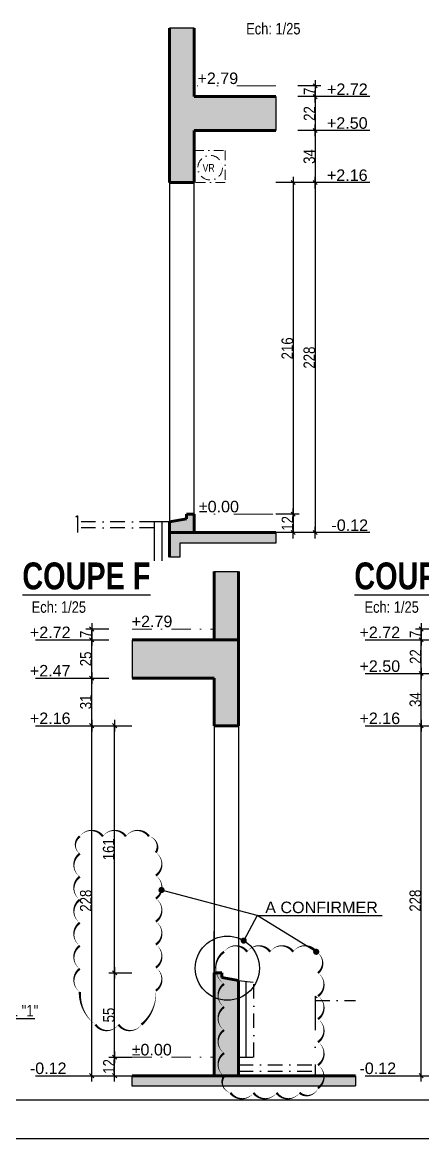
# Model space of a CAD drawing. Header units: millimetres. Extents: x -1734 to 5256, y -3612 to 588.
# Drawn here: x -838 to -316, y -3612 to -2158 of the extents above; entities that cross this region are included whole.
import ezdxf
from ezdxf.enums import TextEntityAlignment as Align

# ---------------------------------------------------------------- set-up
doc = ezdxf.new("R2010")
doc.units = ezdxf.units.MM
doc.linetypes.add('TIRETPT2', pattern=[12.7, 6.35, -3.175, 0, -3.175])
doc.linetypes.add('TIRETPTX2', pattern=[50.8, 25.4, -12.7, 0, -12.7])
for name, color, linetype in [('01_Cad_2', 5, 'Continuous'), ('01_cote_gen', 4, 'Continuous'), ('01_linteaux', 2, 'Continuous'), ('01_poch_BN', 9, 'Continuous'), ('01_texte', 230, 'Continuous'), ('AA_COTES', 2, 'Continuous')]:
    doc.layers.add(name, color=color, linetype=linetype)
doc.layers.add('01_murs_coup', color=5, linetype='Continuous', lineweight=60)
doc.layers.add('01_tram_axes', color=2, linetype='TIRETPTX2', lineweight=9)
doc.styles.add('ARIAL', font='arial.ttf')
doc.styles.add('Arial Narrow', font='ARIALN.TTF')
doc.styles.add('impact', font='impact.ttf')
doc.styles.add('MATTE_TXT', font='arial.ttf')
doc.styles.add('STYLE2', font='ARIALN.TTF')
doc.linetypes.add('ISOLATION', pattern='A,0.00254,-2.54,[134,ltypeshp.shx,S=2.54,R=0,X=-2.54,Y=0],-5.08,[134,ltypeshp.shx,S=2.54,R=180,X=2.54,Y=0],-2.54', length=10.16254)
doc.dimstyles.new('JB25', dxfattribs={"dimscale": 0.1, "dimtxt": 150, "dimasz": 15, "dimexe": 0.1, "dimexo": 0.1, "dimgap": 0.09, "dimtad": 1, "dimdec": 1, "dimlfac": 0.5, "dimdsep": 46, "dimtxsty": 'STYLE2', "dimblk1": 'BOND_G', "dimblk2": 'BOND_D', "dimsah": 1, "dimcen": 1.5, "dimdle": 0.01, "dimse1": 1, "dimse2": 1, "dimclrd": 4, "dimclre": 2, "dimclrt": 6, "dimazin": 2, "dimtfac": 2.333333, "dimtdec": 1, "dimtix": 1, "dimtmove": 2, "dimatfit": 3, "dimldrblk": 'BOND_G', "dimfxl": 1, "dimtolj": 1, "dimtzin": 0, "dimarcsym": 0})

# ---------------------------------------------------------------- blocks, each defined once
blk = doc.blocks.new('BOND_G')
at = {"layer": 'AA_COTES', "color": 0}
for p, q in [((0, -5), (0, 15)), ((5, 0), (-5, 0)), ((1.77, 1.77), (-1.77, -1.77))]:
    blk.add_line(p, q, dxfattribs=at)
blk = doc.blocks.new('BOND_D')
at = {"layer": 'AA_COTES', "color": 0}
for p, q in [((5, 0), (-5, 0)), ((-1.77, -1.77), (1.77, 1.77)), ((0, 5), (0, -15))]:
    blk.add_line(p, q, dxfattribs=at)
blk = doc.blocks.new('*D246')
at = {"layer": '01_cote_gen', "color": 4, "lineweight": -2, "ltscale": 2, "transparency": 16777216}
blk.add_line((-317.9, -3072.7), (-317.9, -3007.7), dxfattribs=at)
at = {"layer": 'DEFPOINTS', "color": 0, "ltscale": 2}
for p in [(-317.9, -3006.2), (-254.4, -3006.2), (-267.7, -3074.2)]:
    blk.add_point(p, dxfattribs=at)
at = {"layer": '01_cote_gen', "color": 4, "lineweight": -2, "ltscale": 2, "transparency": 16777216, "xscale": 1.5, "yscale": 1.5, "zscale": 1.5}
for name, p, rotation in [('BOND_D', (-317.9, -3006.2), 90), ('BOND_G', (-317.9, -3074.2), 270)]:
    blk.add_blockref(name, p, dxfattribs=dict(at, rotation=rotation))
at = {"layer": '01_cote_gen', "color": 6, "ltscale": 2, "transparency": 16777216, "insert": (-325.6, -3040.2), "char_height": 15, "attachment_point": 5, "rotation": 90, "style": 'STYLE2'}
blk.add_mtext('\\A1;34', dxfattribs=at)
blk = doc.blocks.new('*D247')
at = {"layer": '01_cote_gen', "color": 4, "lineweight": -2, "ltscale": 2, "transparency": 16777216}
blk.add_line((-317.9, -3004.7), (-317.9, -2963.7), dxfattribs=at)
at = {"layer": 'DEFPOINTS', "color": 0, "ltscale": 2}
for p in [(-317.9, -2962.2), (-227.5, -2962.2), (-227.5, -3006.2)]:
    blk.add_point(p, dxfattribs=at)
at = {"layer": '01_cote_gen', "color": 4, "lineweight": -2, "ltscale": 2, "transparency": 16777216, "xscale": 1.5, "yscale": 1.5, "zscale": 1.5}
for name, p, rotation in [('BOND_D', (-317.9, -2962.2), 90), ('BOND_G', (-317.9, -3006.2), 270)]:
    blk.add_blockref(name, p, dxfattribs=dict(at, rotation=rotation))
at = {"layer": '01_cote_gen', "color": 6, "ltscale": 2, "transparency": 16777216, "insert": (-325.4, -2984.2), "char_height": 15, "attachment_point": 5, "rotation": 90, "style": 'STYLE2'}
blk.add_mtext('\\A1;22', dxfattribs=at)
blk = doc.blocks.new('*D248')
at = {"layer": '01_cote_gen', "color": 4, "lineweight": -2, "ltscale": 2, "transparency": 16777216}
blk.add_line((-317.9, -3528.7), (-317.9, -3075.7), dxfattribs=at)
at = {"layer": 'DEFPOINTS', "color": 0, "ltscale": 2}
for p in [(-317.9, -3074.2), (-237.8, -3074.2), (-243.7, -3530.2)]:
    blk.add_point(p, dxfattribs=at)
at = {"layer": '01_cote_gen', "color": 4, "lineweight": -2, "ltscale": 2, "transparency": 16777216, "xscale": 1.5, "yscale": 1.5, "zscale": 1.5}
for name, p, rotation in [('BOND_D', (-317.9, -3074.2), 90), ('BOND_G', (-317.9, -3530.2), 270)]:
    blk.add_blockref(name, p, dxfattribs=dict(at, rotation=rotation))
at = {"layer": '01_cote_gen', "color": 6, "ltscale": 2, "transparency": 16777216, "insert": (-325.6, -3302.2), "char_height": 15, "attachment_point": 5, "rotation": 90, "style": 'STYLE2'}
blk.add_mtext('\\A1;228', dxfattribs=at)
blk = doc.blocks.new('*D249')
at = {"layer": '01_cote_gen', "color": 4, "lineweight": -2, "ltscale": 2, "transparency": 16777216}
blk.add_line((-317.9, -2960.7), (-317.9, -2949.7), dxfattribs=at)
at = {"layer": 'DEFPOINTS', "color": 0, "ltscale": 2}
for p in [(-317.9, -2948.2), (-256.7, -2948.2), (-295.4, -2962.2)]:
    blk.add_point(p, dxfattribs=at)
at = {"layer": '01_cote_gen', "color": 4, "lineweight": -2, "ltscale": 2, "transparency": 16777216, "xscale": 1.5, "yscale": 1.5, "zscale": 1.5}
for name, p, rotation in [('BOND_D', (-317.9, -2948.2), 90), ('BOND_G', (-317.9, -2962.2), 270)]:
    blk.add_blockref(name, p, dxfattribs=dict(at, rotation=rotation))
at = {"layer": '01_cote_gen', "color": 6, "ltscale": 2, "transparency": 16777216, "insert": (-325.4, -2955.2), "char_height": 15, "attachment_point": 5, "rotation": 90, "style": 'STYLE2'}
blk.add_mtext('\\A1;7', dxfattribs=at)
blk = doc.blocks.new('*D268')
at = {"layer": '01_cote_gen', "color": 4, "lineweight": -2, "ltscale": 2, "transparency": 16777216}
blk.add_line((-717.4, -3528.7), (-717.4, -3507.7), dxfattribs=at)
at = {"layer": 'DEFPOINTS', "color": 0, "ltscale": 2}
for p in [(-717.4, -3506.2), (-678.9, -3506.2), (-665.5, -3530.2)]:
    blk.add_point(p, dxfattribs=at)
at = {"layer": '01_cote_gen', "color": 4, "lineweight": -2, "ltscale": 2, "transparency": 16777216, "xscale": 1.5, "yscale": 1.5, "zscale": 1.5}
for name, p, rotation in [('BOND_D', (-717.4, -3506.2), 90), ('BOND_G', (-717.4, -3530.2), 270)]:
    blk.add_blockref(name, p, dxfattribs=dict(at, rotation=rotation))
at = {"layer": '01_cote_gen', "color": 6, "ltscale": 2, "transparency": 16777216, "insert": (-724.9, -3518.2), "char_height": 15, "attachment_point": 5, "rotation": 90, "style": 'STYLE2'}
blk.add_mtext('\\A1;12', dxfattribs=at)
blk = doc.blocks.new('*D269')
at = {"layer": '01_cote_gen', "color": 4, "lineweight": -2, "ltscale": 2, "transparency": 16777216}
blk.add_line((-747.3, -3072.7), (-747.3, -3013.7), dxfattribs=at)
at = {"layer": 'DEFPOINTS', "color": 0, "ltscale": 2}
for p in [(-747.3, -3012.2), (-683.7, -3012.2), (-697, -3074.2)]:
    blk.add_point(p, dxfattribs=at)
at = {"layer": '01_cote_gen', "color": 4, "lineweight": -2, "ltscale": 2, "transparency": 16777216, "xscale": 1.5, "yscale": 1.5, "zscale": 1.5}
for name, p, rotation in [('BOND_D', (-747.3, -3012.2), 90), ('BOND_G', (-747.3, -3074.2), 270)]:
    blk.add_blockref(name, p, dxfattribs=dict(at, rotation=rotation))
at = {"layer": '01_cote_gen', "color": 6, "ltscale": 2, "transparency": 16777216, "insert": (-754.9, -3043.2), "char_height": 15, "attachment_point": 5, "rotation": 90, "style": 'STYLE2'}
blk.add_mtext('\\A1;31', dxfattribs=at)
blk = doc.blocks.new('*D270')
at = {"layer": '01_cote_gen', "color": 4, "lineweight": -2, "ltscale": 2, "transparency": 16777216}
blk.add_line((-747.3, -3010.7), (-747.3, -2963.7), dxfattribs=at)
at = {"layer": 'DEFPOINTS', "color": 0, "ltscale": 2}
for p in [(-747.3, -2962.2), (-656.9, -2962.2), (-656.9, -3012.2)]:
    blk.add_point(p, dxfattribs=at)
at = {"layer": '01_cote_gen', "color": 4, "lineweight": -2, "ltscale": 2, "transparency": 16777216, "xscale": 1.5, "yscale": 1.5, "zscale": 1.5}
for name, p, rotation in [('BOND_D', (-747.3, -2962.2), 90), ('BOND_G', (-747.3, -3012.2), 270)]:
    blk.add_blockref(name, p, dxfattribs=dict(at, rotation=rotation))
at = {"layer": '01_cote_gen', "color": 6, "ltscale": 2, "transparency": 16777216, "insert": (-754.9, -2987.2), "char_height": 15, "attachment_point": 5, "rotation": 90, "style": 'STYLE2'}
blk.add_mtext('\\A1;25', dxfattribs=at)
blk = doc.blocks.new('*D271')
at = {"layer": '01_cote_gen', "color": 4, "lineweight": -2, "ltscale": 2, "transparency": 16777216}
blk.add_line((-747.3, -3528.7), (-747.3, -3075.7), dxfattribs=at)
at = {"layer": 'DEFPOINTS', "color": 0, "ltscale": 2}
for p in [(-747.3, -3074.2), (-667.2, -3074.2), (-673, -3530.2)]:
    blk.add_point(p, dxfattribs=at)
at = {"layer": '01_cote_gen', "color": 4, "lineweight": -2, "ltscale": 2, "transparency": 16777216, "xscale": 1.5, "yscale": 1.5, "zscale": 1.5}
for name, p, rotation in [('BOND_D', (-747.3, -3074.2), 90), ('BOND_G', (-747.3, -3530.2), 270)]:
    blk.add_blockref(name, p, dxfattribs=dict(at, rotation=rotation))
at = {"layer": '01_cote_gen', "color": 6, "ltscale": 2, "transparency": 16777216, "insert": (-754.9, -3302.2), "char_height": 15, "attachment_point": 5, "rotation": 90, "style": 'STYLE2'}
blk.add_mtext('\\A1;228', dxfattribs=at)
blk = doc.blocks.new('*D272')
at = {"layer": '01_cote_gen', "color": 4, "lineweight": -2, "ltscale": 2, "transparency": 16777216}
blk.add_line((-747.3, -2960.7), (-747.3, -2949.7), dxfattribs=at)
at = {"layer": 'DEFPOINTS', "color": 0, "ltscale": 2}
for p in [(-747.3, -2948.2), (-686.1, -2948.2), (-724.8, -2962.2)]:
    blk.add_point(p, dxfattribs=at)
at = {"layer": '01_cote_gen', "color": 4, "lineweight": -2, "ltscale": 2, "transparency": 16777216, "xscale": 1.5, "yscale": 1.5, "zscale": 1.5}
for name, p, rotation in [('BOND_D', (-747.3, -2948.2), 90), ('BOND_G', (-747.3, -2962.2), 270)]:
    blk.add_blockref(name, p, dxfattribs=dict(at, rotation=rotation))
at = {"layer": '01_cote_gen', "color": 6, "ltscale": 2, "transparency": 16777216, "insert": (-754.8, -2955.2), "char_height": 15, "attachment_point": 5, "rotation": 90, "style": 'STYLE2'}
blk.add_mtext('\\A1;7', dxfattribs=at)
blk = doc.blocks.new('*D273')
at = {"layer": '01_cote_gen', "color": 4, "lineweight": -2, "transparency": 16777216}
blk.add_line((-717.4, -3504.7), (-717.4, -3397.7), dxfattribs=at)
at = {"layer": 'DEFPOINTS', "color": 0}
for p in [(-717.4, -3396.2), (-694.4, -3396.2), (-709.9, -3506.2)]:
    blk.add_point(p, dxfattribs=at)
at = {"layer": '01_cote_gen', "color": 4, "lineweight": -2, "transparency": 16777216, "xscale": 1.5, "yscale": 1.5, "zscale": 1.5}
for name, p, rotation in [('BOND_D', (-717.4, -3396.2), 90), ('BOND_G', (-717.4, -3506.2), 270)]:
    blk.add_blockref(name, p, dxfattribs=dict(at, rotation=rotation))
at = {"layer": '01_cote_gen', "color": 6, "transparency": 16777216, "insert": (-725, -3451.2), "char_height": 15, "attachment_point": 5, "rotation": 90, "style": 'STYLE2'}
blk.add_mtext('\\A1;55', dxfattribs=at)
blk = doc.blocks.new('*D274')
at = {"layer": '01_cote_gen', "color": 4, "lineweight": -2, "transparency": 16777216}
blk.add_line((-717.4, -3394.7), (-717.4, -3075.7), dxfattribs=at)
at = {"layer": 'DEFPOINTS', "color": 0}
for p in [(-717.4, -3074.2), (-587.9, -3074.2), (-686.6, -3396.2)]:
    blk.add_point(p, dxfattribs=at)
at = {"layer": '01_cote_gen', "color": 4, "lineweight": -2, "transparency": 16777216, "xscale": 1.5, "yscale": 1.5, "zscale": 1.5}
for name, p, rotation in [('BOND_D', (-717.4, -3074.2), 90), ('BOND_G', (-717.4, -3396.2), 270)]:
    blk.add_blockref(name, p, dxfattribs=dict(at, rotation=rotation))
at = {"layer": '01_cote_gen', "color": 6, "transparency": 16777216, "insert": (-725.1, -3235.2), "char_height": 15, "attachment_point": 5, "rotation": 90, "style": 'STYLE2'}
blk.add_mtext('\\A1;161', dxfattribs=at)
blk = doc.blocks.new('*D433')
at = {"layer": '01_cote_gen', "color": 4, "lineweight": -2, "transparency": 16777216}
blk.add_line((-456.1, -2242.1), (-456.1, -2253.1), dxfattribs=at)
at = {"layer": 'DEFPOINTS', "color": 0}
for p in [(-545.4, -2240.6), (-545.4, -2254.6), (-456.1, -2254.6)]:
    blk.add_point(p, dxfattribs=at)
at = {"layer": '01_cote_gen', "color": 4, "lineweight": -2, "transparency": 16777216, "xscale": 1.5, "yscale": 1.5, "zscale": 1.5}
for name, p, rotation in [('BOND_G', (-456.1, -2240.6), 90), ('BOND_D', (-456.1, -2254.6), 270)]:
    blk.add_blockref(name, p, dxfattribs=dict(at, rotation=rotation))
at = {"layer": '01_cote_gen', "color": 6, "transparency": 16777216, "insert": (-463.6, -2247.6), "char_height": 15, "attachment_point": 5, "rotation": 90, "style": 'STYLE2'}
blk.add_mtext('\\A1;7', dxfattribs=at)
blk = doc.blocks.new('*D434')
at = {"layer": '01_cote_gen', "color": 4, "lineweight": -2, "transparency": 16777216}
blk.add_line((-456.1, -2256.1), (-456.1, -2297.1), dxfattribs=at)
at = {"layer": 'DEFPOINTS', "color": 0}
for p in [(-545.4, -2254.6), (-545.4, -2298.6), (-456.1, -2298.6)]:
    blk.add_point(p, dxfattribs=at)
at = {"layer": '01_cote_gen', "color": 4, "lineweight": -2, "transparency": 16777216, "xscale": 1.5, "yscale": 1.5, "zscale": 1.5}
for name, p, rotation in [('BOND_G', (-456.1, -2254.6), 90), ('BOND_D', (-456.1, -2298.6), 270)]:
    blk.add_blockref(name, p, dxfattribs=dict(at, rotation=rotation))
at = {"layer": '01_cote_gen', "color": 6, "transparency": 16777216, "insert": (-463.6, -2276.6), "char_height": 15, "attachment_point": 5, "rotation": 90, "style": 'STYLE2'}
blk.add_mtext('\\A1;22', dxfattribs=at)
blk = doc.blocks.new('*D435')
at = {"layer": '01_cote_gen', "color": 4, "lineweight": -2, "transparency": 16777216}
blk.add_line((-456.1, -2300.1), (-456.1, -2365.1), dxfattribs=at)
at = {"layer": 'DEFPOINTS', "color": 0}
for p in [(-545.4, -2298.6), (-463.6, -2366.6), (-456.1, -2366.6)]:
    blk.add_point(p, dxfattribs=at)
at = {"layer": '01_cote_gen', "color": 4, "lineweight": -2, "transparency": 16777216, "xscale": 1.5, "yscale": 1.5, "zscale": 1.5}
for name, p, rotation in [('BOND_G', (-456.1, -2298.6), 90), ('BOND_D', (-456.1, -2366.6), 270)]:
    blk.add_blockref(name, p, dxfattribs=dict(at, rotation=rotation))
at = {"layer": '01_cote_gen', "color": 6, "transparency": 16777216, "insert": (-463.7, -2332.6), "char_height": 15, "attachment_point": 5, "rotation": 90, "style": 'STYLE2'}
blk.add_mtext('\\A1;34', dxfattribs=at)
blk = doc.blocks.new('*D436')
at = {"layer": '01_cote_gen', "color": 4, "lineweight": -2, "transparency": 16777216}
blk.add_line((-456.1, -2368.1), (-456.1, -2821.1), dxfattribs=at)
at = {"layer": 'DEFPOINTS', "color": 0}
for p in [(-448.6, -2366.6), (-456.1, -2822.6), (-448.6, -2822.6)]:
    blk.add_point(p, dxfattribs=at)
at = {"layer": '01_cote_gen', "color": 4, "lineweight": -2, "transparency": 16777216, "xscale": 1.5, "yscale": 1.5, "zscale": 1.5}
for name, p, rotation in [('BOND_G', (-456.1, -2366.6), 90), ('BOND_D', (-456.1, -2822.6), 270)]:
    blk.add_blockref(name, p, dxfattribs=dict(at, rotation=rotation))
at = {"layer": '01_cote_gen', "color": 6, "transparency": 16777216, "insert": (-463.7, -2594.6), "char_height": 15, "attachment_point": 5, "rotation": 90, "style": 'STYLE2'}
blk.add_mtext('\\A1;228', dxfattribs=at)
blk = doc.blocks.new('*D437')
at = {"layer": '01_cote_gen', "color": 4, "lineweight": -2, "transparency": 16777216}
blk.add_line((-484.7, -2368.1), (-484.7, -2797.1), dxfattribs=at)
at = {"layer": 'DEFPOINTS', "color": 0}
for p in [(-478.6, -2366.6), (-651.9, -2798.6), (-484.7, -2798.6)]:
    blk.add_point(p, dxfattribs=at)
at = {"layer": '01_cote_gen', "color": 4, "lineweight": -2, "transparency": 16777216, "xscale": 1.5, "yscale": 1.5, "zscale": 1.5}
for name, p, rotation in [('BOND_G', (-484.7, -2366.6), 90), ('BOND_D', (-484.7, -2798.6), 270)]:
    blk.add_blockref(name, p, dxfattribs=dict(at, rotation=rotation))
at = {"layer": '01_cote_gen', "color": 6, "transparency": 16777216, "insert": (-492.4, -2582.6), "char_height": 15, "attachment_point": 5, "rotation": 90, "style": 'STYLE2'}
blk.add_mtext('\\A1;216', dxfattribs=at)
blk = doc.blocks.new('*D438')
at = {"layer": '01_cote_gen', "color": 4, "lineweight": -2, "transparency": 16777216}
blk.add_line((-484.7, -2800.1), (-484.7, -2821.1), dxfattribs=at)
at = {"layer": 'DEFPOINTS', "color": 0}
for p in [(-493.9, -2798.6), (-493.9, -2822.6), (-484.7, -2822.6)]:
    blk.add_point(p, dxfattribs=at)
at = {"layer": '01_cote_gen', "color": 4, "lineweight": -2, "transparency": 16777216, "xscale": 1.5, "yscale": 1.5, "zscale": 1.5}
for name, p, rotation in [('BOND_G', (-484.7, -2798.6), 90), ('BOND_D', (-484.7, -2822.6), 270)]:
    blk.add_blockref(name, p, dxfattribs=dict(at, rotation=rotation))
at = {"layer": '01_cote_gen', "color": 6, "transparency": 16777216, "insert": (-492.3, -2810.6), "char_height": 15, "attachment_point": 5, "rotation": 90, "style": 'STYLE2'}
blk.add_mtext('\\A1;12', dxfattribs=at)

msp = doc.modelspace()

# ---------------------------------------------------------------- hatches: boundary and pattern name
at = {"layer": '01_poch_BN'}
h = msp.add_hatch(color=256, dxfattribs=at)
h.dxf.hatch_style = 1
h.paths.add_polyline_path([(-507.27, -2254.63), (-613.76, -2254.63), (-613.76, -2165.53), (-645.76, -2165.53), (-645.76, -2366.63), (-613.76, -2366.63), (-613.76, -2298.63), (-507.27, -2298.63)])
h.paths.add_polyline_path([(-507.27, -2822.63), (-645.76, -2822.63), (-645.76, -2854.53), (-632.44, -2854.53), (-632.44, -2836.26), (-507.27, -2836.26)])
h.paths.add_polyline_path([(-613.76, -2798.63), (-623.76, -2798.63), (-623.76, -2804.63), (-645.76, -2808.63), (-645.76, -2822.63), (-613.76, -2822.63)])
h = msp.add_hatch(color=256, dxfattribs=at)
h.dxf.hatch_style = 1
h.paths.add_polyline_path([(-555.94, -2962.24), (-694.42, -2962.24), (-694.42, -3012.24), (-587.94, -3012.24), (-587.94, -3074.24), (-555.94, -3074.24)])
h.paths.add_polyline_path([(-555.94, -2873.13), (-587.94, -2873.13), (-587.94, -2962.24), (-555.94, -2962.24)])
h.paths.add_polyline_path([(-555.94, -3406.24), (-577.94, -3402.24), (-577.94, -3396.24), (-587.94, -3396.24), (-587.94, -3530.24), (-555.94, -3530.24)])
h.paths.add_polyline_path([(-403.64, -3530.24), (-555.94, -3530.24), (-587.94, -3530.24), (-694.89, -3530.24), (-694.89, -3543.28), (-403.64, -3543.28)])

# ---------------------------------------------------------------- linework, layer by layer
at = {"layer": '01_Cad_2', "color": 2}
msp.add_line((4206.49, -3562.28), (-1683.51, -3562.28), dxfattribs=at)
at = {"layer": '01_Cad_2'}
msp.add_line((4206.49, -3612.28), (-1733.51, -3612.28), dxfattribs=at)
at = {"layer": '01_linteaux'}
for p, q in [((-613.76, -2240.63), (-613.76, -2165.53)), ((-645.76, -2366.63), (-645.76, -2808.63)), ((-613.76, -2798.63), (-613.76, -2366.63)), ((-665.76, -2808.63), (-665.76, -2859.39)), ((-645.76, -2808.63), (-665.76, -2808.63)), ((-587.94, -3074.24), (-587.94, -3396.24)), ((-555.94, -3074.24), (-555.94, -3406.24)), ((-587.94, -3396.24), (-587.94, -3341.94))]:
    msp.add_line(p, q, dxfattribs=at)
at = {"layer": '01_linteaux', "linetype": 'TIRETPT2', "ltscale": 7}
for p, q in [((-765.76, -2800.92), (-768.15, -2802.67)), ((-765.76, -2800.92), (-765.76, -2822.63)), ((-455.94, -3426.55), (-455.94, -3530.24)), ((-455.94, -3426.55), (-453.55, -3428.3))]:
    msp.add_line(p, q, dxfattribs=at)
at = {"layer": '01_linteaux', "linetype": 'TIRETPT2', "ltscale": 3}
for p, q in [((-665.76, -2808.63), (-765.76, -2808.63)), ((-665.76, -2816.63), (-765.76, -2816.63)), ((-555.94, -3406.24), (-535.94, -3408.32)), ((-535.94, -3506.24), (-535.94, -3408.32)), ((-455.94, -3432.24), (-403.64, -3432.24)), ((-555.94, -3506.24), (-535.94, -3506.24)), ((-555.94, -3516.24), (-455.94, -3516.24)), ((-555.94, -3524.24), (-455.94, -3524.24))]:
    msp.add_line(p, q, dxfattribs=at)
at = {"layer": '01_murs_coup'}
for p, q in [((-645.76, -2165.53), (-645.76, -2366.63)), ((-613.76, -2165.53), (-613.76, -2254.63)), ((-507.27, -2254.63), (-613.76, -2254.63)), ((-507.27, -2298.63), (-613.76, -2298.63)), ((-613.76, -2298.63), (-613.76, -2366.63)), ((-613.76, -2366.63), (-645.76, -2366.63)), ((-645.76, -2808.63), (-623.76, -2804.63)), ((-623.76, -2798.63), (-623.76, -2804.63)), ((-613.76, -2798.63), (-623.76, -2798.63)), ((-613.76, -2798.63), (-613.76, -2822.63)), ((-645.76, -2808.63), (-645.76, -2854.53)), ((-645.76, -2808.63), (-645.76, -2822.63)), ((-507.27, -2822.63), (-645.76, -2822.63)), ((-587.94, -2962.24), (-587.94, -2873.13)), ((-555.94, -2962.24), (-555.94, -2873.13)), ((-694.42, -2962.24), (-555.94, -2962.24)), ((-555.94, -3074.24), (-555.94, -2962.24)), ((-694.42, -3012.24), (-587.94, -3012.24)), ((-587.94, -3012.24), (-587.94, -3074.24)), ((-587.94, -3074.24), (-555.94, -3074.24)), ((-587.94, -3396.24), (-587.94, -3530.24)), ((-587.94, -3396.24), (-577.94, -3396.24)), ((-577.94, -3396.24), (-577.94, -3402.24)), ((-555.94, -3406.24), (-577.94, -3402.24)), ((-555.94, -3406.24), (-555.94, -3530.24)), ((-694.42, -3530.24), (-555.94, -3530.24)), ((-694.42, -3530.24), (-591.94, -3530.24)), ((-555.94, -3530.24), (-403.64, -3530.24))]:
    msp.add_line(p, q, dxfattribs=at)
at = {"layer": '01_poch_BN'}
for p, q in [((-613.76, -2165.53), (-645.76, -2165.53)), ((-403.64, -3530.24), (-403.64, -3543.28))]:
    msp.add_line(p, q, dxfattribs=at)
at = {"layer": '01_poch_BN', "ltscale": 2}
for p, q in [((-507.27, -2254.63), (-507.27, -2298.63)), ((-507.27, -2836.26), (-632.44, -2836.26)), ((-632.44, -2836.26), (-632.44, -2854.53)), ((-507.27, -2822.63), (-507.27, -2836.26)), ((-632.44, -2854.53), (-645.76, -2854.53)), ((-587.94, -2873.13), (-555.94, -2873.13)), ((-694.42, -2962.24), (-694.42, -3012.24)), ((-694.89, -3530.24), (-694.89, -3543.28)), ((-694.89, -3543.28), (-403.64, -3543.28))]:
    msp.add_line(p, q, dxfattribs=at)
at = {"layer": '01_poch_BN', "linetype": 'ISOLATION'}
msp.add_line((-655.76, -2808.63), (-655.76, -2859.39), dxfattribs=at)
at = {"layer": '01_poch_BN', "linetype": 'ISOLATION', "ltscale": 1.5}
msp.add_line((-545.94, -3506.24), (-545.94, -3408.47), dxfattribs=at)
at = {"layer": '01_texte'}
for p, q in [((-385.09, -2254.63), (-448.55, -2254.63)), ((-385.09, -2298.63), (-448.55, -2298.63)), ((-385.09, -2366.63), (-448.55, -2366.63)), ((-385.09, -2822.63), (-448.55, -2822.63)), ((-820.54, -2962.24), (-754.77, -2962.24)), ((-391.17, -2962.24), (-325.4, -2962.24)), ((-391.17, -3006.24), (-325.4, -3006.24)), ((-820.54, -3012.24), (-754.77, -3012.24)), ((-820.54, -3074.24), (-754.77, -3074.24)), ((-391.17, -3074.24), (-325.4, -3074.24)), ((-531.65, -3321.49), (-656.3, -3288.35)), ((-531.65, -3321.49), (-549.26, -3354.25)), ((-454.79, -3368.78), (-531.65, -3321.49)), ((-531.65, -3321.49), (-368.83, -3321.49)), ((-907.52, -3455.76), (-821.2, -3455.76)), ((-820.54, -3530.24), (-754.77, -3530.24)), ((-391.17, -3530.24), (-325.4, -3530.24))]:
    msp.add_line(p, q, dxfattribs=at)
for points in [[(-762.67, -3218.45, 0, 3, -0.5205671), (-732.67, -3218.45, 0, 3, -0.5205671), (-702.67, -3218.45, 0, 3, -0.5205671), (-672.67, -3218.45, 0, 3, -0.5205671), (-663.69, -3239.47, 0, 3, -0.5205671), (-663.69, -3269.47, 0, 3, -0.5205671), (-663.69, -3299.47, 0, 3, -0.5205671), (-663.69, -3329.47, 0, 3, -0.5205671), (-663.69, -3359.47, 0, 3, -0.5205671), (-663.69, -3389.47, 0, 3, -0.5205671), (-663.69, -3419.47, 0, 3, -0.2369723), (-682.43, -3463.69, 0, 3, -0.5205671), (-712.43, -3463.69, 0, 3, -0.5205671), (-742.43, -3463.69, 0, 3, -0.2475379), (-762.67, -3420.98, 0, 3, -0.5205671), (-762.67, -3390.98, 0, 3, -0.5205671), (-762.67, -3360.98, 0, 3, -0.5205671), (-762.67, -3330.98, 0, 3, -0.5205671), (-762.67, -3300.98, 0, 3, -0.5205671), (-762.67, -3270.98, 0, 3, -0.5205671), (-762.67, -3240.98, 0, 3, -0.5205671)], [(-574.79, -3368.78, 0, 3, -0.5205671), (-544.79, -3368.78, 0, 3, -0.5205671), (-514.79, -3368.78, 0, 3, -0.5205671), (-484.79, -3368.78, 0, 3, -0.5205671), (-454.79, -3368.78, 0, 3, -0.5205671), (-452.47, -3396.47, 0, 3, -0.5205671), (-452.47, -3426.47, 0, 3, -0.5205671), (-452.47, -3456.47, 0, 3, -0.5205671), (-452.47, -3486.47, 0, 3, -0.5205671), (-452.47, -3516.47, 0, 3, -0.5205671), (-452.47, -3546.47, 0, 3, -0.5205671), (-476.49, -3552.45, 0, 3, -0.5205671), (-506.49, -3552.45, 0, 3, -0.5205671), (-536.49, -3552.45, 0, 3, -0.5205671), (-566.49, -3552.45, 0, 3, -0.5205671), (-574.79, -3530.74, 0, 3, -0.5205671), (-574.79, -3500.74, 0, 3, -0.5205671), (-574.79, -3470.74, 0, 3, -0.5205671), (-574.79, -3440.74, 0, 3, -0.5205671), (-574.79, -3410.74, 0, 3, -0.5205671)]]:
    msp.add_lwpolyline(points, format="xyseb", close=True, dxfattribs=at)
at = {"layer": '01_texte', "const_width": 4}
for points in [[(-658.3, -3288.35, 1), (-654.3, -3288.35, 1)], [(-551.26, -3354.25, 1), (-547.26, -3354.25, 1)], [(-456.79, -3368.78, 1), (-452.79, -3368.78, 1)]]:
    msp.add_lwpolyline(points, format="xyb", close=True, dxfattribs=at)
at = {"layer": '01_texte'}
msp.add_circle((-570.56, -3390.15), 41.75, dxfattribs=at)
at = {"layer": '01_tram_axes', "ltscale": 2}
for p, q in [((-507.27, -2240.63), (-609.76, -2240.63)), ((-511.27, -2798.63), (-613.76, -2798.63)), ((-587.94, -2934.24), (-587.94, -2940.24))]:
    msp.add_line(p, q, dxfattribs=at)
at = {"layer": '01_tram_axes', "ltscale": 0.5}
for p, q in [((-613.76, -2324.64), (-573.41, -2324.64)), ((-573.41, -2324.64), (-573.41, -2366.63)), ((-573.41, -2366.63), (-613.76, -2366.63))]:
    msp.add_line(p, q, dxfattribs=at)
at = {"layer": '01_tram_axes'}
for p, q in [((-694.42, -2948.24), (-587.94, -2948.24)), ((-694.42, -3506.24), (-587.94, -3506.24))]:
    msp.add_line(p, q, dxfattribs=at)
at = {"layer": '01_tram_axes', "ltscale": 0.5}
msp.add_circle((-592.93, -2347.18), 16, dxfattribs=at)

# ---------------------------------------------------------------- texts
at = {"layer": '01_texte', "style": 'MATTE_TXT', "width": 0.8}
for s, height, p in [('Ech: 1/25', 15, (-510.63, -2178.08)), ('VR', 10, (-594.95, -2355.42)), ('Ech: 1/25', 15, (-790.08, -2931.63)), ('Ech: 1/25', 15, (-356.5, -2931.63))]:
    msp.add_text(s, height=height, dxfattribs=at).set_placement(p, align=Align.BOTTOM_CENTER)
at = {"layer": '01_texte'}
for s, style, p in [('+2.79', 'ARIAL', (-609.46, -2238.2)), ('+2.72', 'ARIAL', (-440.72, -2252.47)), ('+2.50', 'ARIAL', (-440.82, -2296.47)), ('+2.16', 'ARIAL', (-440.86, -2364.47)), ('%%P0.00', 'ARIAL', (-607.71, -2796.2)), ('-0.12', 'ARIAL', (-434.96, -2820.47)), ('+2.79', 'ARIAL', (-695.21, -2945.81)), ('+2.72', 'ARIAL', (-827.81, -2960.08)), ('+2.72', 'ARIAL', (-398.44, -2960.08)), ('+2.47', 'ARIAL', (-827.81, -3010.08)), ('+2.50', 'ARIAL', (-398.44, -3004.08)), ('+2.16', 'ARIAL', (-827.81, -3072.08)), ('+2.16', 'ARIAL', (-398.44, -3072.08)), ('A CONFIRMER', 'ARIAL', (-521.18, -3318.42)), ('DETAIL "1"', 'Arial Narrow', (-903.55, -3453.01)), ('%%P0.00', 'ARIAL', (-695.21, -3503.81)), ('-0.12', 'ARIAL', (-827.81, -3528.08)), ('-0.12', 'ARIAL', (-398.44, -3528.08))]:
    msp.add_text(s, height=15, dxfattribs=dict(at, style=style)).set_placement(p)
at = {"layer": '01_texte', "style": 'impact'}
for s, p in [('%%UCOUPE F', (-754.2, -2907.07)), ('%%UCOUPE E', (-320.62, -2907.07))]:
    msp.add_text(s, height=35, dxfattribs=at).set_placement(p, align=Align.BOTTOM_CENTER)

# ---------------------------------------------------------------- dimensions: what is measured, and where the dimension line sits
at = {"layer": '01_cote_gen'}
for base, p1, p2, picture, middle in [((-456.05, -2254.63), (-545.4, -2240.63), (-545.4, -2254.63), '*D433', (-463.56, -2247.63)), ((-456.05, -2298.63), (-545.4, -2254.63), (-545.4, -2298.63), '*D434', (-463.59, -2276.63)), ((-456.05, -2366.63), (-545.4, -2298.63), (-463.55, -2366.63), '*D435', (-463.72, -2332.63)), ((-484.73, -2798.63), (-478.55, -2366.63), (-651.88, -2798.63), '*D437', (-492.4, -2582.63)), ((-456.05, -2822.63), (-448.55, -2366.63), (-448.55, -2822.63), '*D436', (-463.72, -2594.63)), ((-484.73, -2822.63), (-493.93, -2798.63), (-493.93, -2822.63), '*D438', (-492.27, -2810.63)), ((-717.39, -3074.24), (-686.64, -3396.24), (-587.94, -3074.24), '*D274', (-725.06, -3235.24)), ((-717.39, -3396.24), (-709.89, -3506.24), (-694.42, -3396.24), '*D273', (-725.03, -3451.24))]:
    dim = msp.add_linear_dim(base=base, p1=p1, p2=p2, angle=90, dimstyle='JB25', dxfattribs=at)
    dim.commit()
    dim.dimension.update_dxf_attribs({"geometry": picture, "text_midpoint": middle})
at = {"layer": '01_cote_gen', "ltscale": 2}
for base, p1, p2, picture, middle in [((-747.27, -2948.24), (-724.77, -2962.24), (-686.1, -2948.24), '*D272', (-754.77, -2955.24)), ((-317.9, -2948.24), (-295.4, -2962.24), (-256.74, -2948.24), '*D249', (-325.41, -2955.24)), ((-747.27, -2962.24), (-656.88, -3012.24), (-656.88, -2962.24), '*D270', (-754.93, -2987.24)), ((-317.9, -2962.24), (-227.51, -3006.24), (-227.51, -2962.24), '*D247', (-325.44, -2984.24)), ((-747.27, -3012.24), (-697.02, -3074.24), (-683.73, -3012.24), '*D269', (-754.93, -3043.24)), ((-317.9, -3006.24), (-267.66, -3074.24), (-254.36, -3006.24), '*D246', (-325.57, -3040.24)), ((-747.27, -3074.24), (-673.02, -3530.24), (-667.17, -3074.24), '*D271', (-754.93, -3302.24)), ((-317.9, -3074.24), (-243.65, -3530.24), (-237.8, -3074.24), '*D248', (-325.57, -3302.24)), ((-717.39, -3506.24), (-665.49, -3530.24), (-678.91, -3506.24), '*D268', (-724.93, -3518.24))]:
    dim = msp.add_linear_dim(base=base, p1=p1, p2=p2, angle=90, dimstyle='JB25', dxfattribs=at)
    dim.commit()
    dim.dimension.update_dxf_attribs({"geometry": picture, "text_midpoint": middle})

doc.saveas('drawing.dxf')
